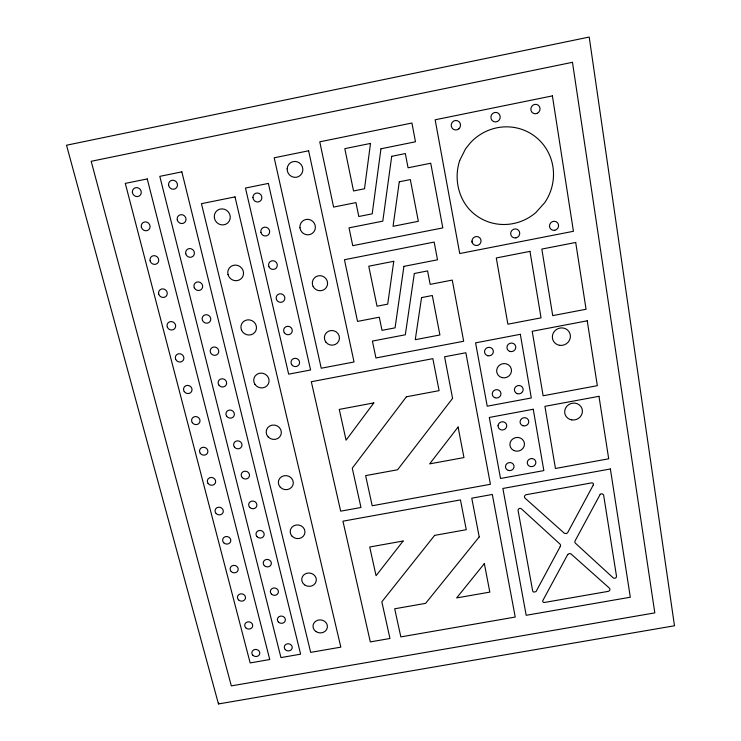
<?xml version="1.0" encoding="UTF-8"?>
<svg xmlns="http://www.w3.org/2000/svg" width="741" height="741" viewBox="0 0 741 741"><rect width="100%" height="100%" fill="white"/><g stroke="black" fill="none" stroke-linecap="round" stroke-linejoin="round"><path stroke-width="1.11" d="M218.465 703.95L66.523 145.227L589.206 37.05L674.477 625.774L218.465 703.95L218.725 703.014M472.276 242.659L472.008 241.131A4.557 4.474 -38.6 0 1 478.306 236.851A4.557 4.474 -38.6 0 1 479.64 244.234A4.557 4.474 -38.6 0 1 472.276 242.659L472.008 241.131M498.091 425.51L498.063 426.232A4.353 4.113 -12.3 0 0 504.362 429.511A4.353 4.113 -12.3 0 0 505.177 422.648A4.353 4.113 -12.3 0 0 498.23 424.806L498.091 425.51M370.5 143.43L364.516 188.76L353.54 190.965L344.806 148.654L370.5 143.43M380.957 148.784L372.204 213.834L358.811 216.502L355.949 202.599L333.598 207.072L319.769 141.827L411.922 123.025L415.479 141.781L380.957 148.784M391.702 156.314L382.801 221.142L349.011 227.848L352.744 245.679L442.812 227.895L430.734 163.224L408.059 167.79L405.327 153.563L391.702 156.314M399.288 181.786L393.054 226.311L418.35 221.29L410.329 179.572L399.288 181.786M393.767 261.304L387.71 304.134L377.021 306.209L368.759 266.204L393.767 261.304M403.919 266.371L395.055 327.855L382.004 330.356L379.29 317.213L357.533 321.409L344.454 259.72L434.161 242.075L437.514 259.795L403.919 266.371M414.321 273.503L405.318 334.784L372.408 341.082L375.937 357.959L463.671 341.249L452.251 280.089L430.169 284.368L427.585 270.919L414.321 273.503M421.564 297.586L415.266 339.684L439.913 334.969L432.318 295.511L421.564 297.586M459.716 160.482C454.353 176.627 457.41 194.976 468.284 208.165A49.277 47.859 -55.9 0 0 535.752 212.648L544.728 202.654A49.277 47.859 -55.9 0 0 535.965 137.187A49.277 47.859 -55.9 0 0 470.461 142.707L465.505 148.932L459.716 160.482M560.205 546.58L536.012 591.651L533.576 592.105L532.723 591.216L518.089 510.558A1.982 1.834 -10 0 1 521.451 508.872L559.733 543.848A2.371 2.167 -11.5 0 1 560.205 546.58M593.272 485.022L567.606 532.76L566.365 533.603L564.429 533.325L525.137 498.221A2.204 2.047 -11.1 0 1 526.036 494.738L591.587 482.9A1.612 1.482 -16.6 0 1 593.272 485.022M567.763 554.435L542.875 600.451A1.556 1.399 -8.9 0 0 544.542 602.452L608.333 591.346A2.167 1.945 -13 0 0 609.287 588.021L570.931 553.879L569.496 553.518L567.763 554.435M600.21 494.321L575.183 540.68A2.38 2.177 -12.9 0 0 575.637 543.403L613.14 577.804A1.964 1.769 -13.8 0 0 616.493 576.183L603.572 494.784L601.849 493.636L600.21 494.321M373.825 402.909L346.075 440.191L339.258 409.403L373.825 402.909M406.401 396.787L352.271 468.182L360.969 507.483L340.675 511.17L311.313 381.726L432.855 358.653L439.107 390.646L406.401 396.787M452.575 398.389L397.574 469.766L365.619 475.629L372.195 505.76L490.422 484.281L465.848 352.744L444.581 356.782L452.575 398.389M458.086 427.02L429.65 463.875L463.959 457.577L458.086 427.02M403.15 541.013L376.067 575.711L369.713 547.006L403.15 541.013M434.643 535.373L381.847 601.812L389.97 638.492L370.324 641.901L342.944 521.182L460.448 499.906L466.265 529.704L434.643 535.373M479.214 536.938L425.612 603.359L394.694 608.778L400.835 636.899L515.227 617.049L492.32 494.46L471.767 498.184L479.214 536.938M484.345 563.614L456.641 597.922L489.829 592.105L484.345 563.614M572.469 62.309L91.189 161.297L231.322 685.888L654.812 612.881L572.469 62.309M552.397 95.885L435.152 119.792L459.735 253.542L573.432 231.285L552.397 95.885M147.246 178.924L125.285 183.398L250.162 662.926L269.752 659.527L147.246 178.924M181.851 171.866L159.797 176.358L280.95 657.582L300.624 654.164L181.851 171.866M308.627 150.784L274.198 157.796L321.242 368.231L354.041 361.978L308.627 150.784M268.381 183.416L245.475 188.047L288.657 374.159L310.599 369.981L268.381 183.416M235.017 196.902L201.45 203.673L310.683 652.376L340.832 647.143L235.017 196.902M529.972 251.384L496.285 257.951L507.881 324.188L541.05 317.852L529.972 251.384M575.701 242.464L541.828 249.078L552.721 315.629L586.066 309.256L575.701 242.464M587.243 320.807L532.205 331.283L543.134 395.768L597.329 385.672L587.243 320.807M520.33 334.311L475.574 342.861L487.226 406.188L531.306 397.973L520.33 334.311M533.251 409.254L489.301 417.452L500.527 478.482L543.838 470.6L533.251 409.254M598.978 396.315L544.922 406.346L555.454 468.488L608.694 458.799L598.978 396.315M610.38 468.97L502.88 488.458L526.193 615.289L630.313 597.218L610.38 468.97M531.64 458.577L530.889 458.623A4.316 4.038 -13.1 0 0 527.916 464.866A4.316 4.038 -13.1 0 0 535.113 464.792A4.316 4.038 -13.1 0 0 532.39 458.605L531.64 458.577M252.913 655.322A3.992 3.557 10 0 0 259.628 654.155A3.992 3.557 10 0 0 254.913 649.477A3.992 3.557 10 0 0 252.913 655.322M245.78 627.812A4.02 3.612 11 0 0 252.542 626.627A4.02 3.612 11 0 0 247.79 621.875A4.02 3.612 11 0 0 245.78 627.812M238.546 599.886A4.057 3.659 12.2 0 0 245.354 598.682A4.057 3.659 12.2 0 0 240.556 593.865A4.057 3.659 12.2 0 0 238.546 599.886M231.201 571.552A4.085 3.714 13.5 0 0 238.056 570.329A4.085 3.714 13.5 0 0 233.211 565.439A4.085 3.714 13.5 0 0 231.201 571.552M223.745 542.783A4.122 3.77 15 0 0 230.655 541.532A4.122 3.77 15 0 0 225.764 536.577A4.122 3.77 15 0 0 223.745 542.783M216.177 513.578A4.159 3.825 16.7 0 0 223.134 512.309A4.159 3.825 16.7 0 0 218.197 507.27A4.159 3.825 16.7 0 0 216.177 513.578M208.036 483.373A4.196 3.872 18.7 0 0 215.233 483.252A4.196 3.872 18.7 0 0 211.231 477.445A4.196 3.872 18.7 0 0 208.036 483.373M200.237 453.251A4.233 3.927 21 0 0 207.48 453.131A4.233 3.927 21 0 0 203.442 447.24A4.233 3.927 21 0 0 200.237 453.251M192.299 422.666A4.27 3.983 23.7 0 0 199.607 422.537A4.27 3.983 23.7 0 0 195.522 416.553A4.27 3.983 23.7 0 0 192.299 422.666M184.25 391.591A4.316 4.038 26.7 0 0 191.613 391.461A4.316 4.038 26.7 0 0 187.482 385.385A4.316 4.038 26.7 0 0 184.25 391.591M175.7 359.385A4.363 4.094 30.1 0 0 183.101 360.496A4.363 4.094 30.1 0 0 180.063 353.772A4.363 4.094 30.1 0 0 175.7 359.385M167.392 327.309A4.409 4.15 33.8 0 0 174.848 328.439A4.409 4.15 33.8 0 0 171.764 321.603A4.409 4.15 33.8 0 0 167.392 327.309M158.685 294.001A4.455 4.205 37.7 0 0 165.965 296.409A4.455 4.205 37.7 0 0 164.085 289.101A4.455 4.205 37.7 0 0 158.685 294.001M141.364 227.2A4.576 4.298 45.6 0 0 148.774 229.682A4.576 4.298 45.6 0 0 146.829 222.133A4.576 4.298 45.6 0 0 141.364 227.2M132.361 192.188A4.631 4.353 49.3 0 0 139.364 195.957A4.631 4.353 49.3 0 0 138.724 188.14A4.631 4.353 49.3 0 0 132.361 192.188M271.419 594.05A4.057 3.677 10.2 0 0 278.255 592.846A4.057 3.677 10.2 0 0 273.485 588.011A4.057 3.677 10.2 0 0 271.419 594.05M177.275 219.975A4.566 4.335 46.7 0 0 184.676 222.467A4.566 4.335 46.7 0 0 182.795 214.89A4.566 4.335 46.7 0 0 177.275 219.975M185.732 253.774A4.511 4.289 42.1 0 0 193.077 256.238A4.511 4.289 42.1 0 0 191.224 248.781A4.511 4.289 42.1 0 0 185.732 253.774M168.55 184.833A4.631 4.381 51 0 0 175.543 188.612A4.631 4.381 51 0 0 174.969 180.767A4.631 4.381 51 0 0 168.55 184.833M202.488 320.473A4.4 4.177 32.8 0 0 209.953 321.613A4.4 4.177 32.8 0 0 206.924 314.749A4.4 4.177 32.8 0 0 202.488 320.473M194.299 287.758A4.455 4.233 37.4 0 0 201.83 288.916A4.455 4.233 37.4 0 0 198.764 281.941A4.455 4.233 37.4 0 0 194.299 287.758M226.626 416.183A4.27 4.011 21.6 0 0 233.952 416.062A4.27 4.011 21.6 0 0 229.905 410.051A4.27 4.011 21.6 0 0 226.626 416.183M218.827 385.005A4.307 4.066 24.8 0 0 226.209 384.875A4.307 4.066 24.8 0 0 222.115 378.771A4.307 4.066 24.8 0 0 218.827 385.005M210.537 352.67A4.353 4.122 28.6 0 0 217.947 353.79A4.353 4.122 28.6 0 0 214.955 347.038A4.353 4.122 28.6 0 0 210.537 352.67M278.421 622.07A4.029 3.631 9.1 0 0 285.211 620.884A4.029 3.631 9.1 0 0 280.487 616.123A4.029 3.631 9.1 0 0 278.421 622.07M285.331 649.681A3.992 3.575 8.2 0 0 292.065 648.514A3.992 3.575 8.2 0 0 287.388 643.818A3.992 3.575 8.2 0 0 285.331 649.681M264.305 565.615A4.094 3.733 11.4 0 0 271.187 564.383A4.094 3.733 11.4 0 0 266.38 559.474A4.094 3.733 11.4 0 0 264.305 565.615M257.09 536.743A4.122 3.788 12.9 0 0 264.018 535.493A4.122 3.788 12.9 0 0 259.165 530.51A4.122 3.788 12.9 0 0 257.09 536.743M249.754 507.437A4.159 3.844 14.5 0 0 256.738 506.159A4.159 3.844 14.5 0 0 251.838 501.111A4.159 3.844 14.5 0 0 249.754 507.437M242.316 477.676A4.196 3.9 16.5 0 0 249.346 476.38A4.196 3.9 16.5 0 0 244.4 471.248A4.196 3.9 16.5 0 0 242.316 477.676M234.304 446.888A4.233 3.955 18.8 0 0 241.575 446.767A4.233 3.955 18.8 0 0 237.574 440.849A4.233 3.955 18.8 0 0 234.304 446.888M150.099 260.869A4.511 4.251 41.7 0 0 157.444 263.314A4.511 4.251 41.7 0 0 155.527 255.886A4.511 4.251 41.7 0 0 150.099 260.869M315.786 631.452A7.225 6.512 6.5 0 0 327.365 627.442A7.225 6.512 6.5 0 0 317.491 620.3A7.225 6.512 6.5 0 0 315.786 631.452M304.57 584.853A7.317 6.669 8 0 0 316.277 580.731A7.317 6.669 8 0 0 306.265 573.423A7.317 6.669 8 0 0 304.57 584.853M292.121 536.252A7.41 6.836 10 0 0 304.634 534.011A7.41 6.836 10 0 0 295.983 525.036A7.41 6.836 10 0 0 292.121 536.252M280.311 487.245A7.512 7.012 12.7 0 0 292.973 484.938A7.512 7.012 12.7 0 0 284.183 475.731A7.512 7.012 12.7 0 0 280.311 487.245M268.205 436.968A7.623 7.178 16.4 0 0 281.015 434.587A7.623 7.178 16.4 0 0 272.086 425.149A7.623 7.178 16.4 0 0 268.205 436.968M254.95 384.329A7.734 7.354 21.6 0 0 268.242 384.107A7.734 7.354 21.6 0 0 260.999 373.112A7.734 7.354 21.6 0 0 254.95 384.329M241.538 330.153A7.864 7.53 28.8 0 0 254.932 332.209A7.864 7.53 28.8 0 0 249.624 319.908A7.864 7.53 28.8 0 0 241.538 330.153M227.978 274.411A8.012 7.688 37.9 0 0 241.075 278.792A8.012 7.688 37.9 0 0 237.917 265.51A8.012 7.688 37.9 0 0 227.978 274.411M214.482 218.447A8.179 7.845 47.5 0 0 227.765 222.948A8.179 7.845 47.5 0 0 224.523 209.295A8.179 7.845 47.5 0 0 214.482 218.447M325.836 342.073A7.558 7.317 16.2 0 0 338.822 340.916A7.558 7.317 16.2 0 0 331.116 330.532A7.558 7.317 16.2 0 0 325.836 342.073M313.1 286.424A7.679 7.503 28 0 0 326.309 287.508A7.679 7.503 28 0 0 320.436 275.698A7.679 7.503 28 0 0 313.1 286.424M299.948 227.802A7.827 7.66 46.2 0 0 312.248 233.406A7.827 7.66 46.2 0 0 310.729 220.04A7.827 7.66 46.2 0 0 299.948 227.802M287.156 168.753A8.021 7.799 60.9 0 0 298.521 176.599A8.021 7.799 60.9 0 0 299.299 162.844A8.021 7.799 60.9 0 0 287.156 168.753M284.312 332.69A4.353 4.196 24.2 0 0 291.806 332.552A4.353 4.196 24.2 0 0 287.758 326.29A4.353 4.196 24.2 0 0 284.312 332.69M276.486 299.605A4.4 4.261 30.2 0 0 283.979 300.753A4.4 4.261 30.2 0 0 281.061 293.816A4.4 4.261 30.2 0 0 276.486 299.605M268.881 266.649A4.455 4.316 37.4 0 0 276.439 267.816A4.455 4.316 37.4 0 0 273.475 260.767A4.455 4.316 37.4 0 0 268.881 266.649M260.915 232.424A4.502 4.363 45 0 0 268.261 234.906A4.502 4.363 45 0 0 266.528 227.367A4.502 4.363 45 0 0 260.915 232.424M252.94 197.597A4.566 4.409 52 0 0 259.85 201.357A4.566 4.409 52 0 0 259.433 193.549A4.566 4.409 52 0 0 252.94 197.597M291.676 364.6A4.316 4.14 19.4 0 0 299.114 364.47A4.316 4.14 19.4 0 0 295.113 358.292A4.316 4.14 19.4 0 0 291.676 364.6M554.75 230.275A4.631 4.455 -43.4 0 0 557.584 222.828A4.631 4.455 -43.4 0 0 549.794 224.347A4.631 4.455 -43.4 0 0 554.75 230.275M515.949 237.88A4.594 4.465 -41.8 0 0 518.7 230.46A4.594 4.465 -41.8 0 0 510.947 231.979A4.594 4.465 -41.8 0 0 515.949 237.88M559.622 345.315A9.124 8.688 -26.3 0 0 569.931 333.506A9.124 8.688 -26.3 0 0 554.583 331.134A9.124 8.688 -26.3 0 0 559.622 345.315M510.178 351.512A4.455 4.27 -20.2 0 0 515.653 346.158A4.455 4.27 -20.2 0 0 508.252 344.37A4.455 4.27 -20.2 0 0 510.178 351.512M487.8 355.754A4.437 4.27 -16.7 0 0 493.228 350.41A4.437 4.27 -16.7 0 0 485.837 348.622A4.437 4.27 -16.7 0 0 487.8 355.754M501.916 377.614A7.456 7.132 -16.8 0 0 511.299 368.907A7.456 7.132 -16.8 0 0 498.989 365.609A7.456 7.132 -16.8 0 0 501.916 377.614M517.237 393.656A4.4 4.187 -16.8 0 0 523.109 388.877A4.4 4.187 -16.8 0 0 515.995 386.515A4.4 4.187 -16.8 0 0 517.237 393.656M494.729 397.667A4.39 4.187 -13.9 0 0 500.962 393.388A4.39 4.187 -13.9 0 0 494.108 390.442A4.39 4.187 -13.9 0 0 494.729 397.667M571.793 419.897A8.929 8.383 -20 0 0 581.954 408.523A8.929 8.383 -20 0 0 566.884 406.225A8.929 8.383 -20 0 0 571.793 419.897M513.865 450.537A7.317 6.873 -12.8 0 0 524.461 443.766A7.317 6.873 -12.8 0 0 513.207 438.626A7.317 6.873 -12.8 0 0 513.865 450.537M522.877 425.723A4.363 4.122 -14.9 0 0 528.703 421.018A4.363 4.122 -14.9 0 0 521.655 418.684A4.363 4.122 -14.9 0 0 522.877 425.723M508.27 470.405A4.307 4.029 -10.9 0 0 514.004 465.811A4.307 4.029 -10.9 0 0 507.029 463.533A4.307 4.029 -10.9 0 0 508.27 470.405M458.864 128.823A4.77 4.641 -73.3 0 0 457.419 120.727A4.77 4.641 -73.3 0 0 451.278 126.165A4.77 4.641 -73.3 0 0 458.864 128.823M537.336 113.29A4.77 4.566 -63.4 0 0 538.142 105.12A4.77 4.566 -63.4 0 0 530.862 108.742A4.77 4.566 -63.4 0 0 537.336 113.29M497.507 121.45A4.807 4.641 -67.3 0 0 498.248 113.188A4.807 4.641 -67.3 0 0 490.913 116.846A4.807 4.641 -67.3 0 0 497.507 121.45"/></g></svg>
